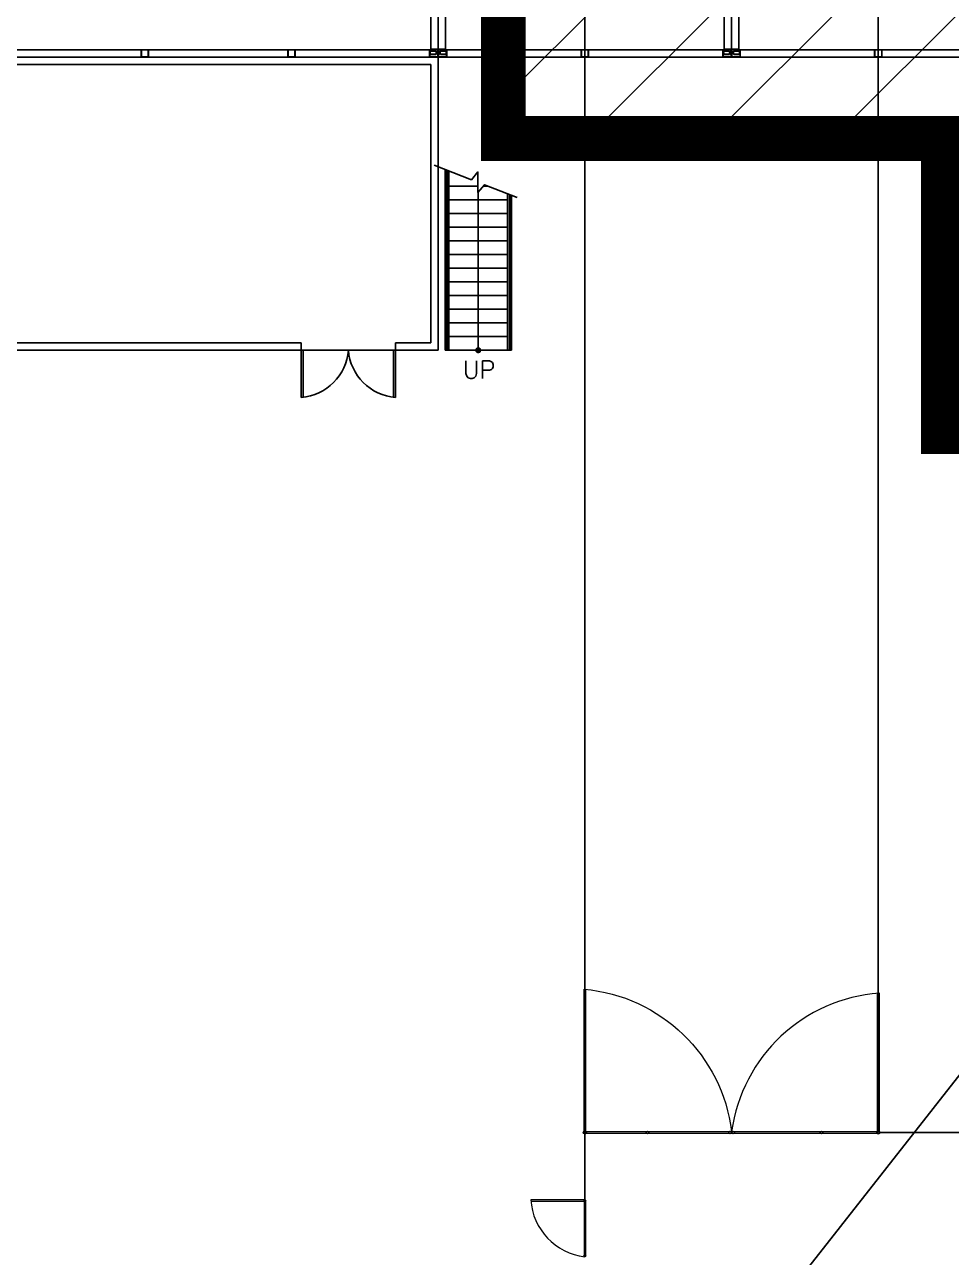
# Model space of a CAD drawing. Header units: millimetres. Extents: x 4133871 to 4440428, y -545651 to -495191.
# Drawn here: x 4198099 to 4199236, y -502197 to -500683 of the extents above; entities that cross this region are included whole.
import ezdxf
from ezdxf.enums import TextEntityAlignment as Align

# ---------------------------------------------------------------- set-up
doc = ezdxf.new("R2010")
doc.units = ezdxf.units.MM
doc.header["$LTSCALE"] = 60
for name, color, linetype in [('3', 3, 'Continuous'), ('DIM-SCALE', 7, 'Continuous'), ('GATE', 7, 'Continuous'), ('SITE BOUNDARY-AP', 4, 'xxx')]:
    doc.layers.add(name, color=color, linetype=linetype)
doc.styles.add('Arial', font='arial.ttf')
doc.styles.add('RomanS', font='romans.shx', dxfattribs={"bigfont": 'whgtxt.shx'})
doc.styles.get("Standard").update_dxf_attribs({"font": 'romans.shx', "width": 0.75, "bigfont": 'whgtxt.shx'})
doc.linetypes.add('xxx', pattern='A,0.25,-0.022286,["xxx",Standard,S=0.1,R=0,X=0,Y=-0.035957],-0.221744', length=0.49403)
doc.dimstyles.new('일반도면_0050', dxfattribs={"dimtxt": 200, "dimasz": 200, "dimexe": 50, "dimexo": 250, "dimgap": 75, "dimtad": 1, "dimdec": 0, "dimzin": 0, "dimdsep": 46, "dimtxsty": 'Arial', "dimcen": -250, "dimclrd": 7, "dimclre": 7, "dimclrt": 2, "dimadec": 0, "dimazin": 0, "dimtfac": 1, "dimtdec": 0, "dimtix": 1, "dimtmove": 2, "dimatfit": 3, "dimfxl": 1, "dimtolj": 1, "dimtzin": 0, "dimarcsym": 0})

# ---------------------------------------------------------------- blocks, each defined once
blk = doc.blocks.new('KEY PLAN_NEW')
at = {"color": 253}
for p, q in [((-1703.86, -1431.94, 46), (-1703.86, -1491.94, 46)), ((-1706.86, -1435.18), (-1706.86, -1488.7)), ((-1700.86, -1488.7), (-1700.86, -1435.18)), ((-1586.86, -1435.18), (-1586.86, -1488.7)), ((-1580.86, -1488.7), (-1580.86, -1435.18)), ((-1703.86, -1491.94, 46), (-2123.86, -1491.94, 46)), ((-1707.42, -1488.94, 46), (-2000.3, -1488.94, 46)), ((-1825.36, -1491.94, 46), (-1825.36, -1488.94, 46)), ((-1822.36, -1488.94, 46), (-1825.36, -1488.94, 46)), ((-1825.36, -1491.94, 46), (-1822.36, -1491.94, 46)), ((-1825.24, -1489.06, 46), (-1822.48, -1489.06, 46)), ((-1825.24, -1489.06, 46), (-1822.48, -1489.06, 46)), ((-1825.24, -1491.82, 46), (-1825.24, -1489.06, 46)), ((-1822.48, -1491.82, 46), (-1825.24, -1491.82, 46)), ((-1822.48, -1489.06, 46), (-1822.48, -1491.82, 46)), ((-1822.36, -1488.94, 46), (-1822.36, -1491.94, 46)), ((-1765.36, -1488.94, 46), (-1765.36, -1491.94, 46)), ((-1765.36, -1488.94, 46), (-1762.36, -1488.94, 46)), ((-1762.36, -1491.94, 46), (-1765.36, -1491.94, 46)), ((-1762.48, -1489.06, 46), (-1765.24, -1489.06, 46)), ((-1762.48, -1489.06, 46), (-1765.24, -1489.06, 46)), ((-1765.24, -1489.06, 46), (-1765.24, -1491.82, 46)), ((-1765.24, -1491.82, 46), (-1762.48, -1491.82, 46)), ((-1762.48, -1491.82, 46), (-1762.48, -1489.06, 46)), ((-1762.36, -1491.94, 46), (-1762.36, -1488.94, 46)), ((-1707.42, -1488.94, 46), (-1706.86, -1488.94, 46)), ((-1706.86, -1488.7, 46), (-1706.86, -1488.94, 46)), ((-1703.86, -1491.94, 46), (-1703.86, -1611.94, 46)), ((-1700.86, -1488.7), (-1700.86, -1488.94)), ((-1700.3, -1488.94), (-1700.86, -1488.94)), ((-1587.42, -1488.94), (-1700.3, -1488.94)), ((-1645.36, -1491.94), (-1645.36, -1488.94)), ((-1642.36, -1488.94), (-1645.36, -1488.94)), ((-1645.36, -1491.94), (-1642.36, -1491.94)), ((-1645.24, -1489.06), (-1642.48, -1489.06)), ((-1645.24, -1489.06), (-1642.48, -1489.06)), ((-1645.24, -1491.82), (-1645.24, -1489.06)), ((-1642.48, -1491.82), (-1645.24, -1491.82)), ((-1642.48, -1489.06), (-1642.48, -1491.82)), ((-1642.36, -1488.94), (-1642.36, -1491.94)), ((-1587.42, -1488.94), (-1586.86, -1488.94)), ((-1586.86, -1488.7), (-1586.86, -1488.94)), ((-1580.86, -1488.7), (-1580.86, -1488.94)), ((-1580.3, -1488.94), (-1580.86, -1488.94)), ((-1287.42, -1488.94), (-1580.3, -1488.94)), ((-1525.36, -1491.94), (-1525.36, -1488.94)), ((-1522.36, -1488.94), (-1525.36, -1488.94)), ((-1525.36, -1491.94), (-1522.36, -1491.94)), ((-1525.24, -1489.06), (-1522.48, -1489.06)), ((-1525.24, -1489.06), (-1522.48, -1489.06)), ((-1525.24, -1491.82), (-1525.24, -1489.06)), ((-1522.48, -1491.82), (-1525.24, -1491.82)), ((-1522.48, -1489.06), (-1522.48, -1491.82)), ((-1522.36, -1488.94), (-1522.36, -1491.94)), ((-2120.86, -1494.94, 46), (-1706.86, -1494.94, 46)), ((-1706.86, -1608.94, 46), (-1706.86, -1494.94, 46)), ((-1700.33, -1538.2, 46), (-1700.33, -1611.94, 46)), ((-1699.61, -1538.48, 46), (-1699.61, -1611.94, 46)), ((-1699.46, -1544.74, 46), (-1687.62, -1544.74, 46)), ((-1687.46, -1547.21, 46), (-1687.46, -1611.94, 46)), ((-1685.35, -1544.74, 46), (-1683.63, -1544.74, 46)), ((-1675.31, -1548, 46), (-1675.31, -1611.94, 46)), ((-1674.6, -1548.28, 46), (-1674.6, -1611.94, 46)), ((-1699.46, -1550.34, 46), (-1675.46, -1550.34, 46)), ((-1699.46, -1555.94, 46), (-1675.46, -1555.94, 46)), ((-1699.46, -1561.54, 46), (-1675.46, -1561.54, 46)), ((-1699.46, -1567.14, 46), (-1675.46, -1567.14, 46)), ((-1699.46, -1572.74, 46), (-1675.46, -1572.74, 46)), ((-1699.46, -1578.34, 46), (-1675.46, -1578.34, 46)), ((-1699.46, -1583.94, 46), (-1675.46, -1583.94, 46)), ((-1699.46, -1589.54, 46), (-1675.46, -1589.54, 46)), ((-1699.46, -1595.14, 46), (-1675.46, -1595.14, 46)), ((-1699.46, -1600.74, 46), (-1675.46, -1600.74, 46)), ((-1759.86, -1608.94, 46), (-2120.86, -1608.94, 46)), ((-1759.86, -1611.94, 46), (-1759.86, -1608.94, 46)), ((-1706.86, -1608.94, 46), (-1721.26, -1608.94, 46)), ((-1721.26, -1611.94, 46), (-1721.26, -1608.94, 46)), ((-1699.46, -1606.34, 46), (-1675.46, -1606.34, 46)), ((-1703.86, -1611.94, 46), (-2123.86, -1611.94, 46)), ((-1759.86, -1611.94, 46), (-1759.86, -1631.24, 46)), ((-1759.06, -1611.94, 46), (-1759.06, -1631.17, 46)), ((-1722.06, -1611.94, 46), (-1722.06, -1631.17, 46)), ((-1721.26, -1611.94, 46), (-1721.26, -1631.24, 46))]:
    blk.add_line(p, q, dxfattribs=at)
at = {"color": 253, "linetype": 'Continuous'}
for p, q in [((-1707.42, -1488.94, 46), (-1707.42, -1491.94, 46)), ((-1707.42, -1491.82, 46), (-1707.3, -1491.82, 46)), ((-1707.3, -1491.82, 46), (-1707.3, -1488.94, 46)), ((-1707.3, -1491.82, 46), (-1707.3, -1491.94, 46)), ((-1704.27, -1491.82, 46), (-1707.3, -1491.82, 46)), ((-1704.76, -1489.41, 46), (-1707.02, -1489.41, 46)), ((-1707.02, -1490.92, 46), (-1704.76, -1490.92, 46)), ((-1706.96, -1489.53, 46), (-1704.83, -1489.53, 46)), ((-1704.83, -1490.8, 46), (-1706.96, -1490.8, 46)), ((-1706.86, -1488.7, 46), (-1703.86, -1488.7, 46)), ((-1706.86, -1488.82, 46), (-1703.98, -1488.82, 46)), ((-1704.27, -1491.82, 46), (-1704.27, -1491.94, 46)), ((-1703.98, -1488.7, 46), (-1703.98, -1488.82, 46)), ((-1703.86, -1488.82, 46), (-1703.98, -1488.82, 46)), ((-1703.98, -1488.82, 46), (-1703.98, -1491.53, 46)), ((-1703.98, -1491.53, 46), (-1703.86, -1491.53, 46)), ((-1703.98, -1491.82, 46), (-1703.98, -1491.82, 46)), ((-1703.98, -1491.82, 46), (-1703.98, -1491.82, 46)), ((-1700.86, -1488.7), (-1703.86, -1488.7)), ((-1703.86, -1488.82), (-1703.74, -1488.82)), ((-1703.74, -1491.53), (-1703.86, -1491.53)), ((-1703.74, -1488.7), (-1703.74, -1488.82)), ((-1700.86, -1488.82), (-1703.74, -1488.82)), ((-1703.74, -1488.82), (-1703.74, -1491.53)), ((-1703.74, -1491.82), (-1703.74, -1491.82)), ((-1703.74, -1491.82), (-1703.74, -1491.82)), ((-1703.45, -1491.82), (-1703.45, -1491.94)), ((-1703.45, -1491.82), (-1700.42, -1491.82)), ((-1702.96, -1489.41), (-1700.7, -1489.41)), ((-1700.7, -1490.92), (-1702.96, -1490.92)), ((-1700.77, -1489.53), (-1702.9, -1489.53)), ((-1702.9, -1490.8), (-1700.77, -1490.8)), ((-1700.42, -1491.82), (-1700.42, -1488.94)), ((-1700.3, -1491.82), (-1700.42, -1491.82)), ((-1700.42, -1491.82), (-1700.42, -1491.94)), ((-1700.3, -1488.94), (-1700.3, -1491.94)), ((-1587.42, -1488.94), (-1587.42, -1491.94)), ((-1587.42, -1491.82), (-1587.3, -1491.82)), ((-1587.3, -1491.82), (-1587.3, -1488.94)), ((-1587.3, -1491.82), (-1587.3, -1491.94)), ((-1584.27, -1491.82), (-1587.3, -1491.82)), ((-1584.76, -1489.41), (-1587.02, -1489.41)), ((-1587.02, -1490.92), (-1584.76, -1490.92)), ((-1586.96, -1489.53), (-1584.83, -1489.53)), ((-1584.83, -1490.8), (-1586.96, -1490.8)), ((-1586.86, -1488.7), (-1583.86, -1488.7)), ((-1586.86, -1488.82), (-1583.98, -1488.82)), ((-1584.27, -1491.82), (-1584.27, -1491.94)), ((-1583.98, -1488.7), (-1583.98, -1488.82)), ((-1583.86, -1488.82), (-1583.98, -1488.82)), ((-1583.98, -1488.82), (-1583.98, -1491.53)), ((-1583.98, -1491.53), (-1583.86, -1491.53)), ((-1583.98, -1491.82), (-1583.98, -1491.82)), ((-1583.98, -1491.82), (-1583.98, -1491.82)), ((-1580.86, -1488.7), (-1583.86, -1488.7)), ((-1583.86, -1488.82), (-1583.74, -1488.82)), ((-1583.74, -1491.53), (-1583.86, -1491.53)), ((-1583.74, -1488.7), (-1583.74, -1488.82)), ((-1580.86, -1488.82), (-1583.74, -1488.82)), ((-1583.74, -1488.82), (-1583.74, -1491.53)), ((-1583.74, -1491.82), (-1583.74, -1491.82)), ((-1583.74, -1491.82), (-1583.74, -1491.82)), ((-1583.45, -1491.82), (-1583.45, -1491.94)), ((-1583.45, -1491.82), (-1580.42, -1491.82)), ((-1582.96, -1489.41), (-1580.7, -1489.41)), ((-1580.7, -1490.92), (-1582.96, -1490.92)), ((-1580.77, -1489.53), (-1582.9, -1489.53)), ((-1582.9, -1490.8), (-1580.77, -1490.8)), ((-1580.42, -1491.82), (-1580.42, -1488.94)), ((-1580.3, -1491.82), (-1580.42, -1491.82)), ((-1580.42, -1491.82), (-1580.42, -1491.94)), ((-1580.3, -1488.94), (-1580.3, -1491.94))]:
    blk.add_line(p, q, dxfattribs=at)
at = {"color": 253}
for points in [[(-1703.86, -1491.94), (-1703.86, -1431.94), (-1583.86, -1431.94), (-1583.86, -1491.94)], [(-1583.86, -1491.94), (-1583.86, -1431.94), (-1283.86, -1431.94), (-1283.86, -1491.94)]]:
    blk.add_lwpolyline(points, close=True, dxfattribs=at)
at = {"color": 253, "elevation": 46}
for points in [[(-1703.86, -1491.94), (-2003.86, -1491.94)], [(-1671.55, -1549.48), (-1684.92, -1544.24), (-1687.62, -1547.4), (-1687.62, -1538.98), (-1690.28, -1542.14), (-1705.55, -1536.16)], [(-1701.06, -1537.92), (-1701.06, -1611.94)], [(-1699.46, -1611.94), (-1699.46, -1538.54)], [(-1675.46, -1611.94), (-1675.46, -1547.95)], [(-1673.86, -1548.57), (-1673.86, -1611.94)], [(-1701.06, -1611.94), (-1673.86, -1611.94)]]:
    blk.add_lwpolyline(points, dxfattribs=at)
blk.add_lwpolyline([(-1687.46, -1547.21, 0, 2, 0), (-1687.46, -1553.21, 0, 0, 0), (-1687.46, -1550.39, 0, 0, 0)], format="xyseb", dxfattribs=at)
at = {"color": 253, "const_width": 1.25, "elevation": 46}
blk.add_lwpolyline([(-1686.84, -1611.94, 1), (-1688.09, -1611.94, 1)], format="xyb", close=True, dxfattribs=at)
at = {"color": 253, "linetype": 'Continuous'}
for centre, radius, start, end in [((-1707.3, -1491.82, 46), 0.12, 180, 270), ((-1705.89, -1490.16, 46), 1.36, 146.2792, 213.7208), ((-1705.89, -1490.16, 46), 1.24, 149.1964, 210.8036), ((-1705.89, -1490.16, 46), 1.24, 329.1964, 30.8036), ((-1705.89, -1490.16, 46), 1.36, 326.2792, 33.7208), ((-1704.27, -1491.53, 46), 0.41, 270, 0), ((-1704.27, -1491.53, 46), 0.29, 270, 0), ((-1703.98, -1488.82, 46), 0.12, 0, 90), ((-1703.74, -1488.82), 0.12, 90, 180), ((-1703.45, -1491.53), 0.41, 180, 270), ((-1703.45, -1491.53), 0.29, 180, 270), ((-1701.83, -1490.16), 1.36, 146.2792, 213.7208), ((-1701.83, -1490.16), 1.24, 149.1964, 210.8036), ((-1701.83, -1490.16), 1.24, 329.1964, 30.8036), ((-1701.83, -1490.16), 1.36, 326.2792, 33.7208), ((-1700.42, -1491.82), 0.12, 270, 0), ((-1587.3, -1491.82), 0.12, 180, 270), ((-1585.89, -1490.16), 1.36, 146.2792, 213.7208), ((-1585.89, -1490.16), 1.24, 149.1964, 210.8036), ((-1585.89, -1490.16), 1.24, 329.1964, 30.8036), ((-1585.89, -1490.16), 1.36, 326.2792, 33.7208), ((-1584.27, -1491.53), 0.41, 270, 0), ((-1584.27, -1491.53), 0.29, 270, 0), ((-1583.98, -1488.82), 0.12, 0, 90), ((-1583.74, -1488.82), 0.12, 90, 180), ((-1583.45, -1491.53), 0.41, 180, 270), ((-1583.45, -1491.53), 0.29, 180, 270), ((-1581.83, -1490.16), 1.36, 146.2792, 213.7208), ((-1581.83, -1490.16), 1.24, 149.1964, 210.8036), ((-1581.83, -1490.16), 1.24, 329.1964, 30.8036), ((-1581.83, -1490.16), 1.36, 326.2792, 33.7208), ((-1580.42, -1491.82), 0.12, 270, 0)]:
    blk.add_arc(centre, radius, start, end, dxfattribs=at)
at = {"color": 253}
for centre, start, end in [((-1761.42, -1610.39, 46), 274.2611, 355.7389), ((-1719.71, -1610.39, 46), 184.2611, 265.7389)]:
    blk.add_arc(centre, 20.91, start, end, dxfattribs=at)
at = {"color": 253, "linetype": 'Continuous'}
for points, knots in [([(-1706.96, -1489.53, 46), (-1706.96, -1489.53, 46), (-1706.96, -1489.53, 46), (-1706.96, -1489.53, 46), (-1706.96, -1489.53, 46), (-1706.96, -1489.53, 46), (-1706.96, -1489.52, 46), (-1706.96, -1489.52, 46), (-1706.96, -1489.52, 46), (-1706.96, -1489.52, 46), (-1706.96, -1489.52, 46), (-1706.96, -1489.52, 46), (-1706.96, -1489.52, 46), (-1706.96, -1489.51, 46), (-1706.97, -1489.51, 46), (-1706.97, -1489.51, 46), (-1706.97, -1489.51, 46), (-1706.97, -1489.51, 46), (-1706.97, -1489.51, 46), (-1706.97, -1489.51, 46), (-1706.97, -1489.5, 46), (-1706.97, -1489.5, 46), (-1706.98, -1489.5, 46), (-1706.98, -1489.49, 46), (-1706.98, -1489.49, 46), (-1706.98, -1489.49, 46), (-1706.98, -1489.49, 46), (-1706.98, -1489.48, 46), (-1706.98, -1489.48, 46), (-1706.98, -1489.48, 46), (-1706.98, -1489.48, 46), (-1706.99, -1489.48, 46), (-1706.99, -1489.47, 46), (-1706.99, -1489.47, 46), (-1707, -1489.46, 46), (-1707, -1489.46, 46), (-1707, -1489.45, 46), (-1707, -1489.45, 46), (-1707, -1489.45, 46), (-1707, -1489.45, 46), (-1707, -1489.45, 46), (-1707, -1489.44, 46), (-1707.01, -1489.44, 46), (-1707.01, -1489.43, 46), (-1707.01, -1489.43, 46), (-1707.02, -1489.42, 46), (-1707.02, -1489.42, 46), (-1707.02, -1489.42, 46), (-1707.02, -1489.41, 46), (-1707.02, -1489.41, 46), (-1707.02, -1489.41, 46), (-1707.02, -1489.41, 46), (-1707.02, -1489.41, 46), (-1707.02, -1489.41, 46)], [0, 0, 0, 0, 0.06206, 0.12459, 0.12459, 0.155854, 0.155854, 0.171487, 0.171487, 0.187119, 0.187119, 0.249648, 0.249648, 0.312178, 0.312178, 0.343442, 0.343442, 0.359075, 0.359075, 0.374707, 0.374707, 0.437236, 0.437236, 0.499766, 0.499766, 0.53103, 0.53103, 0.546663, 0.546663, 0.562295, 0.562295, 0.624824, 0.624824, 0.687353, 0.687353, 0.749883, 0.749883, 0.765515, 0.765515, 0.781147, 0.781147, 0.812412, 0.812412, 0.874941, 0.874941, 0.937471, 0.937471, 0.968735, 0.968735, 0.984368, 0.992184, 0.992184, 1, 1, 1, 1]), ([(-1707.02, -1490.92, 46), (-1707.02, -1490.92, 46), (-1707.02, -1490.92, 46), (-1707.02, -1490.92, 46), (-1707.02, -1490.92, 46), (-1707.02, -1490.91, 46), (-1707.02, -1490.91, 46), (-1707.02, -1490.91, 46), (-1707.02, -1490.9, 46), (-1707.01, -1490.9, 46), (-1707.01, -1490.89, 46), (-1707.01, -1490.89, 46), (-1707, -1490.88, 46), (-1707, -1490.88, 46), (-1707, -1490.88, 46), (-1707, -1490.88, 46), (-1707, -1490.88, 46), (-1707, -1490.88, 46), (-1707, -1490.87, 46), (-1707, -1490.87, 46), (-1706.99, -1490.86, 46), (-1706.99, -1490.86, 46), (-1706.99, -1490.85, 46), (-1706.98, -1490.85, 46), (-1706.98, -1490.84, 46), (-1706.98, -1490.84, 46), (-1706.98, -1490.84, 46), (-1706.98, -1490.84, 46), (-1706.98, -1490.84, 46), (-1706.98, -1490.84, 46), (-1706.98, -1490.83, 46), (-1706.98, -1490.83, 46), (-1706.97, -1490.83, 46), (-1706.97, -1490.82, 46), (-1706.97, -1490.82, 46), (-1706.97, -1490.82, 46), (-1706.97, -1490.82, 46), (-1706.97, -1490.82, 46), (-1706.97, -1490.82, 46), (-1706.97, -1490.82, 46), (-1706.96, -1490.81, 46), (-1706.96, -1490.81, 46), (-1706.96, -1490.81, 46), (-1706.96, -1490.81, 46), (-1706.96, -1490.8, 46), (-1706.96, -1490.8, 46), (-1706.96, -1490.8, 46), (-1706.96, -1490.8, 46), (-1706.96, -1490.8, 46), (-1706.96, -1490.8, 46), (-1706.96, -1490.8, 46), (-1706.96, -1490.8, 46), (-1706.96, -1490.8, 46), (-1706.96, -1490.8, 46)], [0, 0, 0, 0, 0.00782, 0.00782, 0.015639, 0.031279, 0.031279, 0.062557, 0.062557, 0.125114, 0.125114, 0.187671, 0.187671, 0.21895, 0.21895, 0.234589, 0.234589, 0.250228, 0.250228, 0.312785, 0.312785, 0.375342, 0.375342, 0.437899, 0.437899, 0.453538, 0.453538, 0.469178, 0.469178, 0.500456, 0.500456, 0.563013, 0.563013, 0.62557, 0.62557, 0.641209, 0.641209, 0.656849, 0.656849, 0.688127, 0.688127, 0.750684, 0.750684, 0.813241, 0.813241, 0.828881, 0.828881, 0.84452, 0.84452, 0.875798, 0.875798, 0.938355, 1, 1, 1, 1]), ([(-1704.83, -1489.53, 46), (-1704.83, -1489.53, 46), (-1704.83, -1489.53, 46), (-1704.83, -1489.53, 46), (-1704.82, -1489.53, 46), (-1704.82, -1489.53, 46), (-1704.82, -1489.52, 46), (-1704.82, -1489.52, 46), (-1704.82, -1489.52, 46), (-1704.82, -1489.52, 46), (-1704.82, -1489.52, 46), (-1704.82, -1489.52, 46), (-1704.82, -1489.52, 46), (-1704.82, -1489.51, 46), (-1704.82, -1489.51, 46), (-1704.82, -1489.51, 46), (-1704.82, -1489.51, 46), (-1704.82, -1489.51, 46), (-1704.81, -1489.51, 46), (-1704.81, -1489.51, 46), (-1704.81, -1489.5, 46), (-1704.81, -1489.5, 46), (-1704.81, -1489.5, 46), (-1704.81, -1489.49, 46), (-1704.8, -1489.49, 46), (-1704.8, -1489.49, 46), (-1704.8, -1489.49, 46), (-1704.8, -1489.48, 46), (-1704.8, -1489.48, 46), (-1704.8, -1489.48, 46), (-1704.8, -1489.48, 46), (-1704.8, -1489.48, 46), (-1704.79, -1489.47, 46), (-1704.79, -1489.47, 46), (-1704.79, -1489.46, 46), (-1704.79, -1489.46, 46), (-1704.78, -1489.45, 46), (-1704.78, -1489.45, 46), (-1704.78, -1489.45, 46), (-1704.78, -1489.45, 46), (-1704.78, -1489.45, 46), (-1704.78, -1489.44, 46), (-1704.78, -1489.44, 46), (-1704.77, -1489.43, 46), (-1704.77, -1489.43, 46), (-1704.77, -1489.42, 46), (-1704.77, -1489.42, 46), (-1704.76, -1489.42, 46), (-1704.76, -1489.41, 46), (-1704.76, -1489.41, 46), (-1704.76, -1489.41, 46), (-1704.76, -1489.41, 46), (-1704.76, -1489.41, 46), (-1704.76, -1489.41, 46)], [0, 0, 0, 0, 0.06206, 0.12459, 0.12459, 0.155854, 0.155854, 0.171487, 0.171487, 0.187119, 0.187119, 0.249648, 0.249648, 0.312178, 0.312178, 0.343442, 0.343442, 0.359075, 0.359075, 0.374707, 0.374707, 0.437236, 0.437236, 0.499766, 0.499766, 0.53103, 0.53103, 0.546663, 0.546663, 0.562295, 0.562295, 0.624824, 0.624824, 0.687353, 0.687353, 0.749883, 0.749883, 0.765515, 0.765515, 0.781147, 0.781147, 0.812412, 0.812412, 0.874941, 0.874941, 0.937471, 0.937471, 0.968735, 0.968735, 0.984368, 0.992184, 0.992184, 1, 1, 1, 1]), ([(-1704.76, -1490.92, 46), (-1704.76, -1490.92, 46), (-1704.76, -1490.92, 46), (-1704.76, -1490.92, 46), (-1704.76, -1490.92, 46), (-1704.76, -1490.91, 46), (-1704.76, -1490.91, 46), (-1704.77, -1490.91, 46), (-1704.77, -1490.9, 46), (-1704.77, -1490.9, 46), (-1704.77, -1490.89, 46), (-1704.78, -1490.89, 46), (-1704.78, -1490.88, 46), (-1704.78, -1490.88, 46), (-1704.78, -1490.88, 46), (-1704.78, -1490.88, 46), (-1704.78, -1490.88, 46), (-1704.78, -1490.88, 46), (-1704.79, -1490.87, 46), (-1704.79, -1490.87, 46), (-1704.79, -1490.86, 46), (-1704.79, -1490.86, 46), (-1704.8, -1490.85, 46), (-1704.8, -1490.85, 46), (-1704.8, -1490.84, 46), (-1704.8, -1490.84, 46), (-1704.8, -1490.84, 46), (-1704.8, -1490.84, 46), (-1704.8, -1490.84, 46), (-1704.8, -1490.84, 46), (-1704.81, -1490.83, 46), (-1704.81, -1490.83, 46), (-1704.81, -1490.83, 46), (-1704.81, -1490.82, 46), (-1704.81, -1490.82, 46), (-1704.81, -1490.82, 46), (-1704.82, -1490.82, 46), (-1704.82, -1490.82, 46), (-1704.82, -1490.82, 46), (-1704.82, -1490.82, 46), (-1704.82, -1490.81, 46), (-1704.82, -1490.81, 46), (-1704.82, -1490.81, 46), (-1704.82, -1490.81, 46), (-1704.82, -1490.8, 46), (-1704.82, -1490.8, 46), (-1704.82, -1490.8, 46), (-1704.82, -1490.8, 46), (-1704.82, -1490.8, 46), (-1704.82, -1490.8, 46), (-1704.83, -1490.8, 46), (-1704.83, -1490.8, 46), (-1704.83, -1490.8, 46), (-1704.83, -1490.8, 46)], [0, 0, 0, 0, 0.00782, 0.00782, 0.015639, 0.031279, 0.031279, 0.062557, 0.062557, 0.125114, 0.125114, 0.187671, 0.187671, 0.21895, 0.21895, 0.234589, 0.234589, 0.250228, 0.250228, 0.312785, 0.312785, 0.375342, 0.375342, 0.437899, 0.437899, 0.453538, 0.453538, 0.469178, 0.469178, 0.500456, 0.500456, 0.563013, 0.563013, 0.62557, 0.62557, 0.641209, 0.641209, 0.656849, 0.656849, 0.688127, 0.688127, 0.750684, 0.750684, 0.813241, 0.813241, 0.828881, 0.828881, 0.84452, 0.84452, 0.875798, 0.875798, 0.938355, 1, 1, 1, 1]), ([(-1702.9, -1489.53), (-1702.9, -1489.53, 46), (-1702.9, -1489.53, 46), (-1702.9, -1489.53, 46), (-1702.9, -1489.53, 46), (-1702.9, -1489.53, 46), (-1702.9, -1489.52, 46), (-1702.9, -1489.52, 46), (-1702.9, -1489.52, 46), (-1702.9, -1489.52, 46), (-1702.9, -1489.52, 46), (-1702.9, -1489.52, 46), (-1702.9, -1489.52, 46), (-1702.9, -1489.51, 46), (-1702.91, -1489.51, 46), (-1702.91, -1489.51, 46), (-1702.91, -1489.51, 46), (-1702.91, -1489.51, 46), (-1702.91, -1489.51, 46), (-1702.91, -1489.51, 46), (-1702.91, -1489.5, 46), (-1702.91, -1489.5, 46), (-1702.92, -1489.5, 46), (-1702.92, -1489.49, 46), (-1702.92, -1489.49, 46), (-1702.92, -1489.49, 46), (-1702.92, -1489.49, 46), (-1702.92, -1489.48, 46), (-1702.92, -1489.48, 46), (-1702.92, -1489.48, 46), (-1702.92, -1489.48, 46), (-1702.93, -1489.48, 46), (-1702.93, -1489.47, 46), (-1702.93, -1489.47, 46), (-1702.94, -1489.46, 46), (-1702.94, -1489.46, 46), (-1702.94, -1489.45, 46), (-1702.94, -1489.45, 46), (-1702.94, -1489.45, 46), (-1702.94, -1489.45, 46), (-1702.94, -1489.45, 46), (-1702.94, -1489.44, 46), (-1702.95, -1489.44, 46), (-1702.95, -1489.43, 46), (-1702.95, -1489.43, 46), (-1702.95, -1489.42, 46), (-1702.96, -1489.42, 46), (-1702.96, -1489.42, 46), (-1702.96, -1489.41, 46), (-1702.96, -1489.41, 46), (-1702.96, -1489.41, 46), (-1702.96, -1489.41, 46), (-1702.96, -1489.41, 46), (-1702.96, -1489.41, 46)], [0, 0, 0, 0, 0.06206, 0.12459, 0.12459, 0.155854, 0.155854, 0.171487, 0.171487, 0.187119, 0.187119, 0.249648, 0.249648, 0.312178, 0.312178, 0.343442, 0.343442, 0.359075, 0.359075, 0.374707, 0.374707, 0.437236, 0.437236, 0.499766, 0.499766, 0.53103, 0.53103, 0.546663, 0.546663, 0.562295, 0.562295, 0.624824, 0.624824, 0.687353, 0.687353, 0.749883, 0.749883, 0.765515, 0.765515, 0.781147, 0.781147, 0.812412, 0.812412, 0.874941, 0.874941, 0.937471, 0.937471, 0.968735, 0.968735, 0.984368, 0.992184, 0.992184, 1, 1, 1, 1]), ([(-1702.96, -1490.92), (-1702.96, -1490.92, 46), (-1702.96, -1490.92, 46), (-1702.96, -1490.92, 46), (-1702.96, -1490.92, 46), (-1702.96, -1490.91, 46), (-1702.96, -1490.91, 46), (-1702.96, -1490.91, 46), (-1702.95, -1490.9, 46), (-1702.95, -1490.9, 46), (-1702.95, -1490.89, 46), (-1702.95, -1490.89, 46), (-1702.94, -1490.88, 46), (-1702.94, -1490.88, 46), (-1702.94, -1490.88, 46), (-1702.94, -1490.88, 46), (-1702.94, -1490.88, 46), (-1702.94, -1490.88, 46), (-1702.94, -1490.87, 46), (-1702.94, -1490.87, 46), (-1702.93, -1490.86, 46), (-1702.93, -1490.86, 46), (-1702.93, -1490.85, 46), (-1702.92, -1490.85, 46), (-1702.92, -1490.84, 46), (-1702.92, -1490.84, 46), (-1702.92, -1490.84, 46), (-1702.92, -1490.84, 46), (-1702.92, -1490.84, 46), (-1702.92, -1490.84, 46), (-1702.92, -1490.83, 46), (-1702.92, -1490.83, 46), (-1702.91, -1490.83, 46), (-1702.91, -1490.82, 46), (-1702.91, -1490.82, 46), (-1702.91, -1490.82, 46), (-1702.91, -1490.82, 46), (-1702.91, -1490.82, 46), (-1702.91, -1490.82, 46), (-1702.91, -1490.82, 46), (-1702.9, -1490.81, 46), (-1702.9, -1490.81, 46), (-1702.9, -1490.81, 46), (-1702.9, -1490.81, 46), (-1702.9, -1490.8, 46), (-1702.9, -1490.8, 46), (-1702.9, -1490.8, 46), (-1702.9, -1490.8, 46), (-1702.9, -1490.8, 46), (-1702.9, -1490.8, 46), (-1702.9, -1490.8, 46), (-1702.9, -1490.8, 46), (-1702.9, -1490.8, 46), (-1702.9, -1490.8, 46)], [0, 0, 0, 0, 0.00782, 0.00782, 0.015639, 0.031279, 0.031279, 0.062557, 0.062557, 0.125114, 0.125114, 0.187671, 0.187671, 0.21895, 0.21895, 0.234589, 0.234589, 0.250228, 0.250228, 0.312785, 0.312785, 0.375342, 0.375342, 0.437899, 0.437899, 0.453538, 0.453538, 0.469178, 0.469178, 0.500456, 0.500456, 0.563013, 0.563013, 0.62557, 0.62557, 0.641209, 0.641209, 0.656849, 0.656849, 0.688127, 0.688127, 0.750684, 0.750684, 0.813241, 0.813241, 0.828881, 0.828881, 0.84452, 0.84452, 0.875798, 0.875798, 0.938355, 1, 1, 1, 1]), ([(-1700.77, -1489.53), (-1700.77, -1489.53, 46), (-1700.77, -1489.53, 46), (-1700.77, -1489.53, 46), (-1700.76, -1489.53, 46), (-1700.76, -1489.53, 46), (-1700.76, -1489.52, 46), (-1700.76, -1489.52, 46), (-1700.76, -1489.52, 46), (-1700.76, -1489.52, 46), (-1700.76, -1489.52, 46), (-1700.76, -1489.52, 46), (-1700.76, -1489.52, 46), (-1700.76, -1489.51, 46), (-1700.76, -1489.51, 46), (-1700.76, -1489.51, 46), (-1700.76, -1489.51, 46), (-1700.76, -1489.51, 46), (-1700.75, -1489.51, 46), (-1700.75, -1489.51, 46), (-1700.75, -1489.5, 46), (-1700.75, -1489.5, 46), (-1700.75, -1489.5, 46), (-1700.75, -1489.49, 46), (-1700.74, -1489.49, 46), (-1700.74, -1489.49, 46), (-1700.74, -1489.49, 46), (-1700.74, -1489.48, 46), (-1700.74, -1489.48, 46), (-1700.74, -1489.48, 46), (-1700.74, -1489.48, 46), (-1700.74, -1489.48, 46), (-1700.73, -1489.47, 46), (-1700.73, -1489.47, 46), (-1700.73, -1489.46, 46), (-1700.73, -1489.46, 46), (-1700.72, -1489.45, 46), (-1700.72, -1489.45, 46), (-1700.72, -1489.45, 46), (-1700.72, -1489.45, 46), (-1700.72, -1489.45, 46), (-1700.72, -1489.44, 46), (-1700.72, -1489.44, 46), (-1700.71, -1489.43, 46), (-1700.71, -1489.43, 46), (-1700.71, -1489.42, 46), (-1700.71, -1489.42, 46), (-1700.7, -1489.42, 46), (-1700.7, -1489.41, 46), (-1700.7, -1489.41, 46), (-1700.7, -1489.41, 46), (-1700.7, -1489.41, 46), (-1700.7, -1489.41, 46), (-1700.7, -1489.41, 46)], [0, 0, 0, 0, 0.06206, 0.12459, 0.12459, 0.155854, 0.155854, 0.171487, 0.171487, 0.187119, 0.187119, 0.249648, 0.249648, 0.312178, 0.312178, 0.343442, 0.343442, 0.359075, 0.359075, 0.374707, 0.374707, 0.437236, 0.437236, 0.499766, 0.499766, 0.53103, 0.53103, 0.546663, 0.546663, 0.562295, 0.562295, 0.624824, 0.624824, 0.687353, 0.687353, 0.749883, 0.749883, 0.765515, 0.765515, 0.781147, 0.781147, 0.812412, 0.812412, 0.874941, 0.874941, 0.937471, 0.937471, 0.968735, 0.968735, 0.984368, 0.992184, 0.992184, 1, 1, 1, 1]), ([(-1700.7, -1490.92), (-1700.7, -1490.92, 46), (-1700.7, -1490.92, 46), (-1700.7, -1490.92, 46), (-1700.7, -1490.92, 46), (-1700.7, -1490.91, 46), (-1700.7, -1490.91, 46), (-1700.71, -1490.91, 46), (-1700.71, -1490.9, 46), (-1700.71, -1490.9, 46), (-1700.71, -1490.89, 46), (-1700.72, -1490.89, 46), (-1700.72, -1490.88, 46), (-1700.72, -1490.88, 46), (-1700.72, -1490.88, 46), (-1700.72, -1490.88, 46), (-1700.72, -1490.88, 46), (-1700.72, -1490.88, 46), (-1700.73, -1490.87, 46), (-1700.73, -1490.87, 46), (-1700.73, -1490.86, 46), (-1700.73, -1490.86, 46), (-1700.74, -1490.85, 46), (-1700.74, -1490.85, 46), (-1700.74, -1490.84, 46), (-1700.74, -1490.84, 46), (-1700.74, -1490.84, 46), (-1700.74, -1490.84, 46), (-1700.74, -1490.84, 46), (-1700.74, -1490.84, 46), (-1700.75, -1490.83, 46), (-1700.75, -1490.83, 46), (-1700.75, -1490.83, 46), (-1700.75, -1490.82, 46), (-1700.75, -1490.82, 46), (-1700.75, -1490.82, 46), (-1700.76, -1490.82, 46), (-1700.76, -1490.82, 46), (-1700.76, -1490.82, 46), (-1700.76, -1490.82, 46), (-1700.76, -1490.81, 46), (-1700.76, -1490.81, 46), (-1700.76, -1490.81, 46), (-1700.76, -1490.81, 46), (-1700.76, -1490.8, 46), (-1700.76, -1490.8, 46), (-1700.76, -1490.8, 46), (-1700.76, -1490.8, 46), (-1700.76, -1490.8, 46), (-1700.76, -1490.8, 46), (-1700.77, -1490.8, 46), (-1700.77, -1490.8, 46), (-1700.77, -1490.8, 46), (-1700.77, -1490.8, 46)], [0, 0, 0, 0, 0.00782, 0.00782, 0.015639, 0.031279, 0.031279, 0.062557, 0.062557, 0.125114, 0.125114, 0.187671, 0.187671, 0.21895, 0.21895, 0.234589, 0.234589, 0.250228, 0.250228, 0.312785, 0.312785, 0.375342, 0.375342, 0.437899, 0.437899, 0.453538, 0.453538, 0.469178, 0.469178, 0.500456, 0.500456, 0.563013, 0.563013, 0.62557, 0.62557, 0.641209, 0.641209, 0.656849, 0.656849, 0.688127, 0.688127, 0.750684, 0.750684, 0.813241, 0.813241, 0.828881, 0.828881, 0.84452, 0.84452, 0.875798, 0.875798, 0.938355, 1, 1, 1, 1]), ([(-1586.96, -1489.53), (-1586.96, -1489.53, 46), (-1586.96, -1489.53, 46), (-1586.96, -1489.53, 46), (-1586.96, -1489.53, 46), (-1586.96, -1489.53, 46), (-1586.96, -1489.52, 46), (-1586.96, -1489.52, 46), (-1586.96, -1489.52, 46), (-1586.96, -1489.52, 46), (-1586.96, -1489.52, 46), (-1586.96, -1489.52, 46), (-1586.96, -1489.52, 46), (-1586.96, -1489.51, 46), (-1586.97, -1489.51, 46), (-1586.97, -1489.51, 46), (-1586.97, -1489.51, 46), (-1586.97, -1489.51, 46), (-1586.97, -1489.51, 46), (-1586.97, -1489.51, 46), (-1586.97, -1489.5, 46), (-1586.97, -1489.5, 46), (-1586.98, -1489.5, 46), (-1586.98, -1489.49, 46), (-1586.98, -1489.49, 46), (-1586.98, -1489.49, 46), (-1586.98, -1489.49, 46), (-1586.98, -1489.48, 46), (-1586.98, -1489.48, 46), (-1586.98, -1489.48, 46), (-1586.98, -1489.48, 46), (-1586.99, -1489.48, 46), (-1586.99, -1489.47, 46), (-1586.99, -1489.47, 46), (-1587, -1489.46, 46), (-1587, -1489.46, 46), (-1587, -1489.45, 46), (-1587, -1489.45, 46), (-1587, -1489.45, 46), (-1587, -1489.45, 46), (-1587, -1489.45, 46), (-1587, -1489.44, 46), (-1587.01, -1489.44, 46), (-1587.01, -1489.43, 46), (-1587.01, -1489.43, 46), (-1587.02, -1489.42, 46), (-1587.02, -1489.42, 46), (-1587.02, -1489.42, 46), (-1587.02, -1489.41, 46), (-1587.02, -1489.41, 46), (-1587.02, -1489.41, 46), (-1587.02, -1489.41, 46), (-1587.02, -1489.41, 46), (-1587.02, -1489.41, 46)], [0, 0, 0, 0, 0.06206, 0.12459, 0.12459, 0.155854, 0.155854, 0.171487, 0.171487, 0.187119, 0.187119, 0.249648, 0.249648, 0.312178, 0.312178, 0.343442, 0.343442, 0.359075, 0.359075, 0.374707, 0.374707, 0.437236, 0.437236, 0.499766, 0.499766, 0.53103, 0.53103, 0.546663, 0.546663, 0.562295, 0.562295, 0.624824, 0.624824, 0.687353, 0.687353, 0.749883, 0.749883, 0.765515, 0.765515, 0.781147, 0.781147, 0.812412, 0.812412, 0.874941, 0.874941, 0.937471, 0.937471, 0.968735, 0.968735, 0.984368, 0.992184, 0.992184, 1, 1, 1, 1]), ([(-1587.02, -1490.92), (-1587.02, -1490.92, 46), (-1587.02, -1490.92, 46), (-1587.02, -1490.92, 46), (-1587.02, -1490.92, 46), (-1587.02, -1490.91, 46), (-1587.02, -1490.91, 46), (-1587.02, -1490.91, 46), (-1587.02, -1490.9, 46), (-1587.01, -1490.9, 46), (-1587.01, -1490.89, 46), (-1587.01, -1490.89, 46), (-1587, -1490.88, 46), (-1587, -1490.88, 46), (-1587, -1490.88, 46), (-1587, -1490.88, 46), (-1587, -1490.88, 46), (-1587, -1490.88, 46), (-1587, -1490.87, 46), (-1587, -1490.87, 46), (-1586.99, -1490.86, 46), (-1586.99, -1490.86, 46), (-1586.99, -1490.85, 46), (-1586.98, -1490.85, 46), (-1586.98, -1490.84, 46), (-1586.98, -1490.84, 46), (-1586.98, -1490.84, 46), (-1586.98, -1490.84, 46), (-1586.98, -1490.84, 46), (-1586.98, -1490.84, 46), (-1586.98, -1490.83, 46), (-1586.98, -1490.83, 46), (-1586.97, -1490.83, 46), (-1586.97, -1490.82, 46), (-1586.97, -1490.82, 46), (-1586.97, -1490.82, 46), (-1586.97, -1490.82, 46), (-1586.97, -1490.82, 46), (-1586.97, -1490.82, 46), (-1586.97, -1490.82, 46), (-1586.96, -1490.81, 46), (-1586.96, -1490.81, 46), (-1586.96, -1490.81, 46), (-1586.96, -1490.81, 46), (-1586.96, -1490.8, 46), (-1586.96, -1490.8, 46), (-1586.96, -1490.8, 46), (-1586.96, -1490.8, 46), (-1586.96, -1490.8, 46), (-1586.96, -1490.8, 46), (-1586.96, -1490.8, 46), (-1586.96, -1490.8, 46), (-1586.96, -1490.8, 46), (-1586.96, -1490.8, 46)], [0, 0, 0, 0, 0.00782, 0.00782, 0.015639, 0.031279, 0.031279, 0.062557, 0.062557, 0.125114, 0.125114, 0.187671, 0.187671, 0.21895, 0.21895, 0.234589, 0.234589, 0.250228, 0.250228, 0.312785, 0.312785, 0.375342, 0.375342, 0.437899, 0.437899, 0.453538, 0.453538, 0.469178, 0.469178, 0.500456, 0.500456, 0.563013, 0.563013, 0.62557, 0.62557, 0.641209, 0.641209, 0.656849, 0.656849, 0.688127, 0.688127, 0.750684, 0.750684, 0.813241, 0.813241, 0.828881, 0.828881, 0.84452, 0.84452, 0.875798, 0.875798, 0.938355, 1, 1, 1, 1]), ([(-1584.83, -1489.53), (-1584.83, -1489.53, 46), (-1584.83, -1489.53, 46), (-1584.83, -1489.53, 46), (-1584.82, -1489.53, 46), (-1584.82, -1489.53, 46), (-1584.82, -1489.52, 46), (-1584.82, -1489.52, 46), (-1584.82, -1489.52, 46), (-1584.82, -1489.52, 46), (-1584.82, -1489.52, 46), (-1584.82, -1489.52, 46), (-1584.82, -1489.52, 46), (-1584.82, -1489.51, 46), (-1584.82, -1489.51, 46), (-1584.82, -1489.51, 46), (-1584.82, -1489.51, 46), (-1584.82, -1489.51, 46), (-1584.81, -1489.51, 46), (-1584.81, -1489.51, 46), (-1584.81, -1489.5, 46), (-1584.81, -1489.5, 46), (-1584.81, -1489.5, 46), (-1584.81, -1489.49, 46), (-1584.8, -1489.49, 46), (-1584.8, -1489.49, 46), (-1584.8, -1489.49, 46), (-1584.8, -1489.48, 46), (-1584.8, -1489.48, 46), (-1584.8, -1489.48, 46), (-1584.8, -1489.48, 46), (-1584.8, -1489.48, 46), (-1584.79, -1489.47, 46), (-1584.79, -1489.47, 46), (-1584.79, -1489.46, 46), (-1584.79, -1489.46, 46), (-1584.78, -1489.45, 46), (-1584.78, -1489.45, 46), (-1584.78, -1489.45, 46), (-1584.78, -1489.45, 46), (-1584.78, -1489.45, 46), (-1584.78, -1489.44, 46), (-1584.78, -1489.44, 46), (-1584.77, -1489.43, 46), (-1584.77, -1489.43, 46), (-1584.77, -1489.42, 46), (-1584.77, -1489.42, 46), (-1584.76, -1489.42, 46), (-1584.76, -1489.41, 46), (-1584.76, -1489.41, 46), (-1584.76, -1489.41, 46), (-1584.76, -1489.41, 46), (-1584.76, -1489.41, 46), (-1584.76, -1489.41, 46)], [0, 0, 0, 0, 0.06206, 0.12459, 0.12459, 0.155854, 0.155854, 0.171487, 0.171487, 0.187119, 0.187119, 0.249648, 0.249648, 0.312178, 0.312178, 0.343442, 0.343442, 0.359075, 0.359075, 0.374707, 0.374707, 0.437236, 0.437236, 0.499766, 0.499766, 0.53103, 0.53103, 0.546663, 0.546663, 0.562295, 0.562295, 0.624824, 0.624824, 0.687353, 0.687353, 0.749883, 0.749883, 0.765515, 0.765515, 0.781147, 0.781147, 0.812412, 0.812412, 0.874941, 0.874941, 0.937471, 0.937471, 0.968735, 0.968735, 0.984368, 0.992184, 0.992184, 1, 1, 1, 1]), ([(-1584.76, -1490.92), (-1584.76, -1490.92, 46), (-1584.76, -1490.92, 46), (-1584.76, -1490.92, 46), (-1584.76, -1490.92, 46), (-1584.76, -1490.91, 46), (-1584.76, -1490.91, 46), (-1584.77, -1490.91, 46), (-1584.77, -1490.9, 46), (-1584.77, -1490.9, 46), (-1584.77, -1490.89, 46), (-1584.78, -1490.89, 46), (-1584.78, -1490.88, 46), (-1584.78, -1490.88, 46), (-1584.78, -1490.88, 46), (-1584.78, -1490.88, 46), (-1584.78, -1490.88, 46), (-1584.78, -1490.88, 46), (-1584.79, -1490.87, 46), (-1584.79, -1490.87, 46), (-1584.79, -1490.86, 46), (-1584.79, -1490.86, 46), (-1584.8, -1490.85, 46), (-1584.8, -1490.85, 46), (-1584.8, -1490.84, 46), (-1584.8, -1490.84, 46), (-1584.8, -1490.84, 46), (-1584.8, -1490.84, 46), (-1584.8, -1490.84, 46), (-1584.8, -1490.84, 46), (-1584.81, -1490.83, 46), (-1584.81, -1490.83, 46), (-1584.81, -1490.83, 46), (-1584.81, -1490.82, 46), (-1584.81, -1490.82, 46), (-1584.81, -1490.82, 46), (-1584.82, -1490.82, 46), (-1584.82, -1490.82, 46), (-1584.82, -1490.82, 46), (-1584.82, -1490.82, 46), (-1584.82, -1490.81, 46), (-1584.82, -1490.81, 46), (-1584.82, -1490.81, 46), (-1584.82, -1490.81, 46), (-1584.82, -1490.8, 46), (-1584.82, -1490.8, 46), (-1584.82, -1490.8, 46), (-1584.82, -1490.8, 46), (-1584.82, -1490.8, 46), (-1584.82, -1490.8, 46), (-1584.83, -1490.8, 46), (-1584.83, -1490.8, 46), (-1584.83, -1490.8, 46), (-1584.83, -1490.8, 46)], [0, 0, 0, 0, 0.00782, 0.00782, 0.015639, 0.031279, 0.031279, 0.062557, 0.062557, 0.125114, 0.125114, 0.187671, 0.187671, 0.21895, 0.21895, 0.234589, 0.234589, 0.250228, 0.250228, 0.312785, 0.312785, 0.375342, 0.375342, 0.437899, 0.437899, 0.453538, 0.453538, 0.469178, 0.469178, 0.500456, 0.500456, 0.563013, 0.563013, 0.62557, 0.62557, 0.641209, 0.641209, 0.656849, 0.656849, 0.688127, 0.688127, 0.750684, 0.750684, 0.813241, 0.813241, 0.828881, 0.828881, 0.84452, 0.84452, 0.875798, 0.875798, 0.938355, 1, 1, 1, 1]), ([(-1582.9, -1489.53), (-1582.9, -1489.53, 46), (-1582.9, -1489.53, 46), (-1582.9, -1489.53, 46), (-1582.9, -1489.53, 46), (-1582.9, -1489.53, 46), (-1582.9, -1489.52, 46), (-1582.9, -1489.52, 46), (-1582.9, -1489.52, 46), (-1582.9, -1489.52, 46), (-1582.9, -1489.52, 46), (-1582.9, -1489.52, 46), (-1582.9, -1489.52, 46), (-1582.9, -1489.51, 46), (-1582.91, -1489.51, 46), (-1582.91, -1489.51, 46), (-1582.91, -1489.51, 46), (-1582.91, -1489.51, 46), (-1582.91, -1489.51, 46), (-1582.91, -1489.51, 46), (-1582.91, -1489.5, 46), (-1582.91, -1489.5, 46), (-1582.92, -1489.5, 46), (-1582.92, -1489.49, 46), (-1582.92, -1489.49, 46), (-1582.92, -1489.49, 46), (-1582.92, -1489.49, 46), (-1582.92, -1489.48, 46), (-1582.92, -1489.48, 46), (-1582.92, -1489.48, 46), (-1582.92, -1489.48, 46), (-1582.93, -1489.48, 46), (-1582.93, -1489.47, 46), (-1582.93, -1489.47, 46), (-1582.94, -1489.46, 46), (-1582.94, -1489.46, 46), (-1582.94, -1489.45, 46), (-1582.94, -1489.45, 46), (-1582.94, -1489.45, 46), (-1582.94, -1489.45, 46), (-1582.94, -1489.45, 46), (-1582.94, -1489.44, 46), (-1582.95, -1489.44, 46), (-1582.95, -1489.43, 46), (-1582.95, -1489.43, 46), (-1582.95, -1489.42, 46), (-1582.96, -1489.42, 46), (-1582.96, -1489.42, 46), (-1582.96, -1489.41, 46), (-1582.96, -1489.41, 46), (-1582.96, -1489.41, 46), (-1582.96, -1489.41, 46), (-1582.96, -1489.41, 46), (-1582.96, -1489.41, 46)], [0, 0, 0, 0, 0.06206, 0.12459, 0.12459, 0.155854, 0.155854, 0.171487, 0.171487, 0.187119, 0.187119, 0.249648, 0.249648, 0.312178, 0.312178, 0.343442, 0.343442, 0.359075, 0.359075, 0.374707, 0.374707, 0.437236, 0.437236, 0.499766, 0.499766, 0.53103, 0.53103, 0.546663, 0.546663, 0.562295, 0.562295, 0.624824, 0.624824, 0.687353, 0.687353, 0.749883, 0.749883, 0.765515, 0.765515, 0.781147, 0.781147, 0.812412, 0.812412, 0.874941, 0.874941, 0.937471, 0.937471, 0.968735, 0.968735, 0.984368, 0.992184, 0.992184, 1, 1, 1, 1]), ([(-1582.96, -1490.92), (-1582.96, -1490.92, 46), (-1582.96, -1490.92, 46), (-1582.96, -1490.92, 46), (-1582.96, -1490.92, 46), (-1582.96, -1490.91, 46), (-1582.96, -1490.91, 46), (-1582.96, -1490.91, 46), (-1582.95, -1490.9, 46), (-1582.95, -1490.9, 46), (-1582.95, -1490.89, 46), (-1582.95, -1490.89, 46), (-1582.94, -1490.88, 46), (-1582.94, -1490.88, 46), (-1582.94, -1490.88, 46), (-1582.94, -1490.88, 46), (-1582.94, -1490.88, 46), (-1582.94, -1490.88, 46), (-1582.94, -1490.87, 46), (-1582.94, -1490.87, 46), (-1582.93, -1490.86, 46), (-1582.93, -1490.86, 46), (-1582.93, -1490.85, 46), (-1582.92, -1490.85, 46), (-1582.92, -1490.84, 46), (-1582.92, -1490.84, 46), (-1582.92, -1490.84, 46), (-1582.92, -1490.84, 46), (-1582.92, -1490.84, 46), (-1582.92, -1490.84, 46), (-1582.92, -1490.83, 46), (-1582.92, -1490.83, 46), (-1582.91, -1490.83, 46), (-1582.91, -1490.82, 46), (-1582.91, -1490.82, 46), (-1582.91, -1490.82, 46), (-1582.91, -1490.82, 46), (-1582.91, -1490.82, 46), (-1582.91, -1490.82, 46), (-1582.91, -1490.82, 46), (-1582.9, -1490.81, 46), (-1582.9, -1490.81, 46), (-1582.9, -1490.81, 46), (-1582.9, -1490.81, 46), (-1582.9, -1490.8, 46), (-1582.9, -1490.8, 46), (-1582.9, -1490.8, 46), (-1582.9, -1490.8, 46), (-1582.9, -1490.8, 46), (-1582.9, -1490.8, 46), (-1582.9, -1490.8, 46), (-1582.9, -1490.8, 46), (-1582.9, -1490.8, 46), (-1582.9, -1490.8, 46)], [0, 0, 0, 0, 0.00782, 0.00782, 0.015639, 0.031279, 0.031279, 0.062557, 0.062557, 0.125114, 0.125114, 0.187671, 0.187671, 0.21895, 0.21895, 0.234589, 0.234589, 0.250228, 0.250228, 0.312785, 0.312785, 0.375342, 0.375342, 0.437899, 0.437899, 0.453538, 0.453538, 0.469178, 0.469178, 0.500456, 0.500456, 0.563013, 0.563013, 0.62557, 0.62557, 0.641209, 0.641209, 0.656849, 0.656849, 0.688127, 0.688127, 0.750684, 0.750684, 0.813241, 0.813241, 0.828881, 0.828881, 0.84452, 0.84452, 0.875798, 0.875798, 0.938355, 1, 1, 1, 1]), ([(-1580.77, -1489.53), (-1580.77, -1489.53, 46), (-1580.77, -1489.53, 46), (-1580.77, -1489.53, 46), (-1580.76, -1489.53, 46), (-1580.76, -1489.53, 46), (-1580.76, -1489.52, 46), (-1580.76, -1489.52, 46), (-1580.76, -1489.52, 46), (-1580.76, -1489.52, 46), (-1580.76, -1489.52, 46), (-1580.76, -1489.52, 46), (-1580.76, -1489.52, 46), (-1580.76, -1489.51, 46), (-1580.76, -1489.51, 46), (-1580.76, -1489.51, 46), (-1580.76, -1489.51, 46), (-1580.76, -1489.51, 46), (-1580.75, -1489.51, 46), (-1580.75, -1489.51, 46), (-1580.75, -1489.5, 46), (-1580.75, -1489.5, 46), (-1580.75, -1489.5, 46), (-1580.75, -1489.49, 46), (-1580.74, -1489.49, 46), (-1580.74, -1489.49, 46), (-1580.74, -1489.49, 46), (-1580.74, -1489.48, 46), (-1580.74, -1489.48, 46), (-1580.74, -1489.48, 46), (-1580.74, -1489.48, 46), (-1580.74, -1489.48, 46), (-1580.73, -1489.47, 46), (-1580.73, -1489.47, 46), (-1580.73, -1489.46, 46), (-1580.73, -1489.46, 46), (-1580.72, -1489.45, 46), (-1580.72, -1489.45, 46), (-1580.72, -1489.45, 46), (-1580.72, -1489.45, 46), (-1580.72, -1489.45, 46), (-1580.72, -1489.44, 46), (-1580.72, -1489.44, 46), (-1580.71, -1489.43, 46), (-1580.71, -1489.43, 46), (-1580.71, -1489.42, 46), (-1580.71, -1489.42, 46), (-1580.7, -1489.42, 46), (-1580.7, -1489.41, 46), (-1580.7, -1489.41, 46), (-1580.7, -1489.41, 46), (-1580.7, -1489.41, 46), (-1580.7, -1489.41, 46), (-1580.7, -1489.41, 46)], [0, 0, 0, 0, 0.06206, 0.12459, 0.12459, 0.155854, 0.155854, 0.171487, 0.171487, 0.187119, 0.187119, 0.249648, 0.249648, 0.312178, 0.312178, 0.343442, 0.343442, 0.359075, 0.359075, 0.374707, 0.374707, 0.437236, 0.437236, 0.499766, 0.499766, 0.53103, 0.53103, 0.546663, 0.546663, 0.562295, 0.562295, 0.624824, 0.624824, 0.687353, 0.687353, 0.749883, 0.749883, 0.765515, 0.765515, 0.781147, 0.781147, 0.812412, 0.812412, 0.874941, 0.874941, 0.937471, 0.937471, 0.968735, 0.968735, 0.984368, 0.992184, 0.992184, 1, 1, 1, 1]), ([(-1580.7, -1490.92), (-1580.7, -1490.92, 46), (-1580.7, -1490.92, 46), (-1580.7, -1490.92, 46), (-1580.7, -1490.92, 46), (-1580.7, -1490.91, 46), (-1580.7, -1490.91, 46), (-1580.71, -1490.91, 46), (-1580.71, -1490.9, 46), (-1580.71, -1490.9, 46), (-1580.71, -1490.89, 46), (-1580.72, -1490.89, 46), (-1580.72, -1490.88, 46), (-1580.72, -1490.88, 46), (-1580.72, -1490.88, 46), (-1580.72, -1490.88, 46), (-1580.72, -1490.88, 46), (-1580.72, -1490.88, 46), (-1580.73, -1490.87, 46), (-1580.73, -1490.87, 46), (-1580.73, -1490.86, 46), (-1580.73, -1490.86, 46), (-1580.74, -1490.85, 46), (-1580.74, -1490.85, 46), (-1580.74, -1490.84, 46), (-1580.74, -1490.84, 46), (-1580.74, -1490.84, 46), (-1580.74, -1490.84, 46), (-1580.74, -1490.84, 46), (-1580.74, -1490.84, 46), (-1580.75, -1490.83, 46), (-1580.75, -1490.83, 46), (-1580.75, -1490.83, 46), (-1580.75, -1490.82, 46), (-1580.75, -1490.82, 46), (-1580.75, -1490.82, 46), (-1580.76, -1490.82, 46), (-1580.76, -1490.82, 46), (-1580.76, -1490.82, 46), (-1580.76, -1490.82, 46), (-1580.76, -1490.81, 46), (-1580.76, -1490.81, 46), (-1580.76, -1490.81, 46), (-1580.76, -1490.81, 46), (-1580.76, -1490.8, 46), (-1580.76, -1490.8, 46), (-1580.76, -1490.8, 46), (-1580.76, -1490.8, 46), (-1580.76, -1490.8, 46), (-1580.76, -1490.8, 46), (-1580.77, -1490.8, 46), (-1580.77, -1490.8, 46), (-1580.77, -1490.8, 46), (-1580.77, -1490.8, 46)], [0, 0, 0, 0, 0.00782, 0.00782, 0.015639, 0.031279, 0.031279, 0.062557, 0.062557, 0.125114, 0.125114, 0.187671, 0.187671, 0.21895, 0.21895, 0.234589, 0.234589, 0.250228, 0.250228, 0.312785, 0.312785, 0.375342, 0.375342, 0.437899, 0.437899, 0.453538, 0.453538, 0.469178, 0.469178, 0.500456, 0.500456, 0.563013, 0.563013, 0.62557, 0.62557, 0.641209, 0.641209, 0.656849, 0.656849, 0.688127, 0.688127, 0.750684, 0.750684, 0.813241, 0.813241, 0.828881, 0.828881, 0.84452, 0.84452, 0.875798, 0.875798, 0.938355, 1, 1, 1, 1])]:
    blk.add_open_spline(points, degree=3, knots=knots, dxfattribs=at)
at = {"layer": 'GATE', "color": 253, "lineweight": 13, "ltscale": 10}
for p, q in [((-1644.19, -1931.45), (-1644.19, -1873.41)), ((-1643.53, -1931.45), (-1643.53, -1873.41)), ((-1524.19, -1931.48), (-1524.19, -1875.02)), ((-1523.44, -1931.55), (-1523.44, -1875.04)), ((-1643.25, -1931.73), (-1524.44, -1931.73)), ((-1643.26, -1932.4), (-1524.44, -1932.4)), ((-1644.05, -1959.62), (-1666, -1959.62)), ((-1644.22, -1960.28), (-1665.99, -1960.28)), ((-1644.15, -1960.33), (-1644.15, -1982.27)), ((-1644.15, -1960.45), (-1644.15, -1973.83)), ((-1643.56, -1960.15), (-1643.56, -1982.45))]:
    blk.add_line(p, q, dxfattribs=at)
at = {"layer": 'GATE', "color": 253, "lineweight": 0, "ltscale": 10}
blk.add_circle((-1643.86, -1932.06), 0.693, dxfattribs=at)
at = {"layer": 'GATE', "color": 253, "lineweight": 13, "ltscale": 10}
for centre, radius in [((-1643.86, -1932.06), 0.564), ((-1643.86, -1932.06), 0.489), ((-1618.24, -1932.08), 0.564), ((-1618.24, -1932.08), 0.489), ((-1584.52, -1932.04), 0.564), ((-1584.51, -1932.04), 0.489), ((-1583.17, -1932.04), 0.564), ((-1583.16, -1932.04), 0.489), ((-1547.08, -1932.07), 0.564), ((-1547.08, -1932.07), 0.489), ((-1523.86, -1932.07), 0.667), ((-1523.86, -1932.07), 0.564), ((-1523.86, -1932.07), 0.489), ((-1643.93, -1960), 0.4), ((-1643.93, -1960), 0.28), ((-1643.93, -1982.6), 0.4), ((-1643.93, -1982.6), 0.28)]:
    blk.add_circle(centre, radius, dxfattribs=at)
at = {"layer": 'GATE', "color": 253, "lineweight": 13, "ltscale": 10, "extrusion": (0, 0, -1)}
blk.add_arc((1650.12, -1939.93), 66.78, 95.092, 172.9457, dxfattribs=at)
at = {"layer": 'GATE', "color": 253, "lineweight": 13, "ltscale": 10}
for centre, radius, start, end in [((-1518.62, -1940.71), 65.84, 94.2013, 172.1613), ((-1640.7, -1957.84), 25.36, 184.0247, 262.6945)]:
    blk.add_arc(centre, radius, start, end, dxfattribs=at)
at = {"layer": 'SITE BOUNDARY-AP', "color": 253, "linetype": 'Continuous', "ltscale": 10000, "flags": 128}
for points in [[(-1643.86, -1411.89), (-1643.86, -1959.61)], [(-1523.86, -1411.89), (-1523.86, -1932.07)], [(-1523.2, -1932.07), (-1224.2, -1932.07), (-1224.21, -1959.55)]]:
    blk.add_lwpolyline(points, dxfattribs=at)
at = {"color": 253, "style": 'RomanS'}
blk.add_text('UP', height=7.2, dxfattribs=at).set_placement((-1687.09, -1623.54, 46), align=Align.CENTER)

msp = doc.modelspace()

# ---------------------------------------------------------------- hatches: boundary and pattern name
at = {"layer": '3'}
h = msp.add_hatch(dxfattribs=at)
h.set_pattern_fill('ANSI31', color=256, scale=855.36)
h.set_pattern_definition([(45, (-12566.07, -107751.94), (-75.603857, 75.603857), [])])
h.paths.add_polyline_path([(4199046.6, -500083.1), (4199226.6, -500083.1), (4199226.6, -499723.1), (4199766.6, -499723.1), (4199766.6, -499543.1), (4200866.6, -499543.1), (4200866.6, -499665.5), (4201706.9, -499665.5), (4201706.9, -500263.1), (4201766.6, -500263.1), (4201766.6, -501723.1), (4200515.6, -501723.1), (4200515.6, -501727.6), (4200506.6, -501727.6), (4200506.6, -501903.1), (4199946.6, -501903.1), (4199946.6, -501543.1), (4199586.6, -501543.1), (4199586.6, -501183.1), (4199226.6, -501183.1), (4199226.6, -500823.1), (4198686.6, -500823.1), (4198686.6, -500443.1), (4199046.6, -500443.1)])

# ---------------------------------------------------------------- linework, layer by layer
at = {"layer": '3', "const_width": 55}
msp.add_lwpolyline([(4199046.6, -500083.1), (4199226.6, -500083.1), (4199226.6, -499723.1), (4199766.6, -499723.1), (4199766.6, -499543.1), (4200866.6, -499543.1), (4200866.6, -499665.5), (4201706.9, -499665.5), (4201706.9, -500263.1), (4201766.6, -500263.1), (4201766.6, -501723.1), (4200515.6, -501723.1), (4200515.6, -501727.6), (4200506.6, -501727.6), (4200506.6, -501903.1), (4199946.6, -501903.1), (4199946.6, -501543.1), (4199586.6, -501543.1), (4199586.6, -501183.1), (4199226.6, -501183.1), (4199226.6, -500823.1), (4198686.6, -500823.1), (4198686.6, -500443.1), (4199046.6, -500443.1)], close=True, dxfattribs=at)

# ---------------------------------------------------------------- block references
at = {"xscale": 3, "yscale": 3, "zscale": 3}
msp.add_blockref('KEY PLAN_NEW', (4203718.2, -496247.2), dxfattribs=at)

# ---------------------------------------------------------------- leaders
at = {"layer": 'DIM-SCALE'}
msp.add_leader([(4199582.9, -501543.1), (4197607.2, -504063), (4197247.2, -504063)], dimstyle='일반도면_0050', override={"dimclrd": 1}, dxfattribs=at)

doc.saveas('drawing.dxf')
